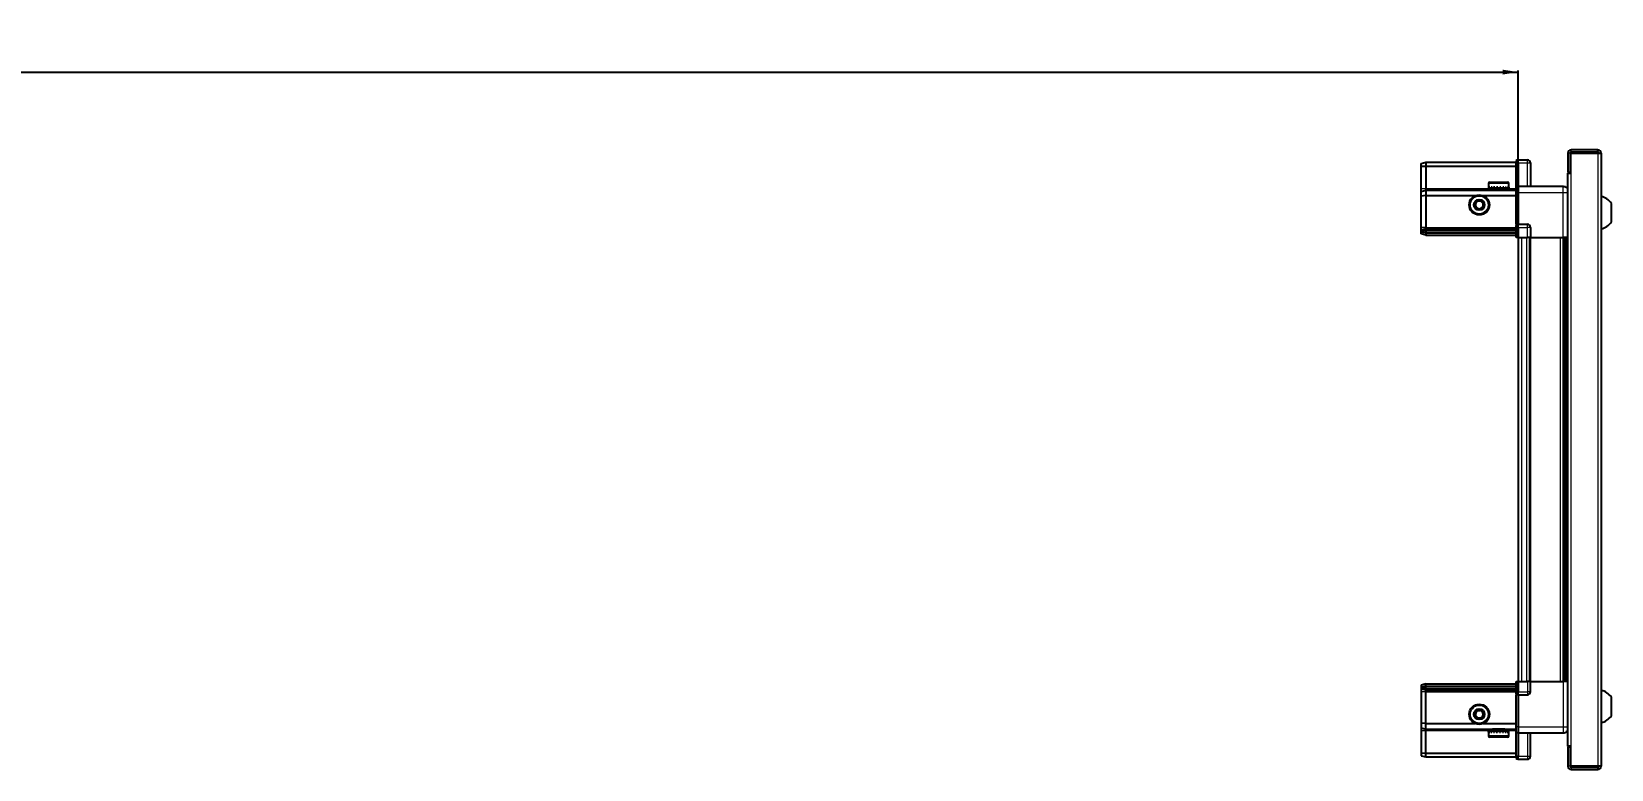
# Model space of a CAD drawing. Header units: millimetres. Extents: x 1021 to 4425, y -1389 to 1481.
# Drawn here: x 2838 to 3855, y 943 to 1418 of the extents above; entities that cross this region are included whole.
import ezdxf

# ---------------------------------------------------------------- set-up
doc = ezdxf.new("R2010")
doc.units = ezdxf.units.MM
doc.layers.add('FORMAT', color=7, linetype='Continuous')
doc.styles.add('SLDTEXTSTYLE0', font='TXT', dxfattribs={"width": 0.75})
doc.dimstyles.new('SLDDIMSTYLE0', dxfattribs={"dimtxt": 20, "dimasz": 10, "dimexe": 0, "dimexo": 0.0625, "dimgap": 5, "dimtad": 2, "dimdec": 1, "dimrnd": 1e-09, "dimzin": 12, "dimdsep": 46, "dimtxsty": 'SLDTEXTSTYLE0', "dimsah": 1, "dimcen": 0.09, "dimadec": 0, "dimazin": 3, "dimtfac": 1, "dimtofl": 0, "dimtmove": 0, "dimatfit": 3, "dimfxl": 0, "dimfrac": 2, "dimtolj": 1, "dimtzin": 12, "dimarcsym": 0})

# ---------------------------------------------------------------- blocks, each defined once
blk = doc.blocks.new('_D_4')
at = {"layer": 'FORMAT'}
for p, q in [((1695.1, 1285.7), (1695.1, 1393.2)), ((1695.1, 1392.2), (3795.1, 1392.2)), ((3795.1, 1285.7), (3795.1, 1393.2))]:
    blk.add_line(p, q, dxfattribs=at)
for points in [[(1695.1, 1392.2), (1705.1, 1390.6), (1705.1, 1393.7)], [(3795.1, 1392.2), (3785.1, 1393.7), (3785.1, 1390.6)]]:
    blk.add_solid(points, dxfattribs=at)
at = {"layer": 'FORMAT', "insert": (2715.6, 1417.9), "char_height": 20, "attachment_point": 1, "style": 'SLDTEXTSTYLE0'}
blk.add_mtext('2100', dxfattribs=at)

msp = doc.modelspace()

# ---------------------------------------------------------------- linework, layer by layer
at = {"color": 7, "linetype": 'Continuous', "lineweight": 25}
for p, q in [((3732.48, 1333.36), (3735.48, 1334.16)), ((3732.48, 1331.51), (3732.48, 1333.36)), ((3735.48, 1334.16), (3735.48, 1331.66)), ((3735.48, 1334.16), (3793.78, 1334.16)), ((3794.65, 1335.66), (3793.78, 1335.16)), ((3794.65, 1335.66), (3793.78, 1335.16)), ((3793.78, 1335.16), (3793.78, 1333.66)), ((3793.78, 1318.86), (3793.78, 1333.66)), ((3794.98, 1335.66), (3794.65, 1335.66)), ((3794.98, 1335.66), (3794.65, 1335.66)), ((3794.98, 1333.66), (3794.98, 1335.66)), ((3794.98, 1335.66), (3794.98, 1335.66)), ((3794.98, 1335.66), (3800.98, 1335.66)), ((3794.98, 1333.66), (3794.98, 1318.86)), ((3802.98, 1333.66), (3802.98, 1318.66)), ((3826.98, 1340.06), (3826.98, 1327.66)), ((3828.48, 1340.06), (3828.48, 1327.66)), ((3828.98, 1327.16), (3828.98, 1340.06)), ((3828.98, 1340.06), (3846.38, 1340.06)), ((3846.38, 1342.16), (3829.08, 1342.16)), ((3846.38, 1340.66), (3829.08, 1340.66)), ((3846.38, 1340.66), (3846.38, 1342.16)), ((3846.38, 1340.06), (3848.48, 1340.06)), ((3848.48, 1340.06), (3848.48, 945.26)), ((3732.48, 1331.51), (3735.48, 1331.66)), ((3732.48, 1317.16), (3732.48, 1331.51)), ((3735.48, 1331.66), (3735.48, 1317.16)), ((3735.48, 1331.66), (3793.78, 1331.66)), ((3826.88, 1327.16), (3826.88, 958.16)), ((3826.88, 1327.16), (3828.98, 1327.16)), ((3826.98, 1327.66), (3828.48, 1327.66)), ((3732.48, 1315.36), (3732.48, 1317.16)), ((3732.48, 1315.36), (3735.48, 1316.16)), ((3732.48, 1312.33), (3732.48, 1315.36)), ((3735.48, 1312.66), (3732.48, 1312.33)), ((3735.48, 1317.16), (3735.48, 1316.16)), ((3735.48, 1316.16), (3735.48, 1312.66)), ((3735.48, 1316.16), (3793.78, 1316.16)), ((3735.48, 1312.66), (3735.48, 1292.16)), ((3735.48, 1312.66), (3767.48, 1312.66)), ((3772.48, 1312.66), (3793.78, 1312.66)), ((3775.98, 1320.56), (3775.98, 1317.66)), ((3775.98, 1317.66), (3776.02, 1317.66)), ((3776.14, 1318.16), (3776.02, 1318.16)), ((3776.02, 1318.16), (3776.02, 1317.66)), ((3776.02, 1317.66), (3776.14, 1317.66)), ((3776.14, 1318.16), (3776.14, 1317.66)), ((3776.14, 1317.66), (3776.55, 1317.66)), ((3776.89, 1318.16), (3776.55, 1318.16)), ((3776.55, 1318.16), (3776.55, 1317.66)), ((3776.55, 1317.66), (3776.89, 1317.66)), ((3776.78, 1321.36), (3788.18, 1321.36)), ((3776.89, 1318.16), (3776.89, 1317.66)), ((3776.89, 1317.66), (3777.66, 1317.66)), ((3778.19, 1318.16), (3777.66, 1318.16)), ((3777.66, 1318.16), (3777.66, 1317.66)), ((3777.66, 1317.66), (3778.19, 1317.66)), ((3778.08, 1317.66), (3778.08, 1317.56)), ((3778.08, 1317.56), (3786.88, 1317.56)), ((3778.19, 1318.16), (3778.19, 1317.66)), ((3778.19, 1317.66), (3779.25, 1317.66)), ((3778.48, 1317.16), (3779.17, 1316.68)), ((3778.48, 1317.16), (3786.48, 1317.16)), ((3779.17, 1316.68), (3778.48, 1316.2)), ((3778.48, 1316.2), (3778.48, 1316.16)), ((3778.48, 1316.2), (3786.48, 1316.2)), ((3779.17, 1316.68), (3785.79, 1316.68)), ((3779.91, 1318.16), (3779.25, 1318.16)), ((3779.25, 1318.16), (3779.25, 1317.66)), ((3779.25, 1317.66), (3779.91, 1317.66)), ((3779.91, 1318.16), (3779.91, 1317.66)), ((3779.91, 1317.66), (3781.15, 1317.66)), ((3781.88, 1318.16), (3781.15, 1318.16)), ((3781.15, 1318.16), (3781.15, 1317.66)), ((3781.15, 1317.66), (3781.58, 1317.66)), ((3781.58, 1318.16), (3781.58, 1317.66)), ((3781.88, 1318.16), (3781.88, 1317.66)), ((3781.88, 1317.66), (3783.18, 1317.66)), ((3783.9, 1318.16), (3783.18, 1318.16)), ((3783.18, 1318.16), (3783.18, 1317.66)), ((3783.45, 1318.16), (3783.45, 1317.66)), ((3783.45, 1317.66), (3783.9, 1317.66)), ((3783.9, 1318.16), (3783.9, 1317.66)), ((3783.9, 1317.66), (3785.14, 1317.66)), ((3785.8, 1318.16), (3785.14, 1318.16)), ((3785.14, 1318.16), (3785.14, 1317.66)), ((3785.14, 1317.66), (3785.8, 1317.66)), ((3785.79, 1316.68), (3786.48, 1317.16)), ((3786.48, 1316.2), (3785.79, 1316.68)), ((3785.8, 1318.16), (3785.8, 1317.66)), ((3785.8, 1317.66), (3786.84, 1317.66)), ((3786.48, 1316.16), (3786.48, 1316.2)), ((3787.36, 1318.16), (3786.84, 1318.16)), ((3786.84, 1318.16), (3786.84, 1317.66)), ((3786.84, 1317.66), (3787.36, 1317.66)), ((3786.88, 1317.56), (3786.88, 1317.66)), ((3787.36, 1318.16), (3787.36, 1317.66)), ((3787.36, 1317.66), (3788.12, 1317.66)), ((3788.45, 1318.16), (3788.12, 1318.16)), ((3788.12, 1318.16), (3788.12, 1317.66)), ((3788.12, 1317.66), (3788.45, 1317.66)), ((3788.45, 1318.16), (3788.45, 1317.66)), ((3788.45, 1317.66), (3788.84, 1317.66)), ((3788.95, 1318.16), (3788.84, 1318.16)), ((3788.84, 1318.16), (3788.84, 1317.66)), ((3788.84, 1317.66), (3788.95, 1317.66)), ((3788.95, 1318.16), (3788.95, 1317.66)), ((3788.95, 1317.66), (3788.98, 1317.66)), ((3788.98, 1317.66), (3788.98, 1320.56)), ((3793.78, 1318.66), (3793.78, 1318.86)), ((3794.98, 1318.66), (3793.78, 1318.66)), ((3793.78, 1314.66), (3793.78, 1318.66)), ((3793.78, 1294.36), (3793.78, 1314.66)), ((3794.98, 1318.86), (3794.98, 1318.66)), ((3794.98, 1318.66), (3794.98, 1314.66)), ((3794.98, 1318.66), (3823.98, 1318.66)), ((3794.98, 1314.66), (3794.98, 1294.36)), ((3732.48, 1292.16), (3732.48, 1312.33)), ((3855.08, 1295.66), (3855.08, 1307.66)), ((3793.78, 1294.16), (3793.78, 1294.36)), ((3794.98, 1294.16), (3793.78, 1294.16)), ((3793.78, 1294.16), (3793.78, 1293.49)), ((3793.78, 1285.66), (3793.78, 1293.49)), ((3794.98, 1294.36), (3794.98, 1294.16)), ((3794.98, 1292.16), (3794.98, 1294.16)), ((3794.98, 1292.16), (3794.98, 1294.16)), ((3794.98, 1294.16), (3800.98, 1294.16)), ((3732.48, 1290.36), (3732.48, 1292.16)), ((3735.48, 1291.16), (3732.48, 1290.36)), ((3732.48, 1289.62), (3732.48, 1290.36)), ((3735.48, 1290.16), (3732.48, 1289.62)), ((3732.48, 1289.12), (3732.48, 1289.62)), ((3735.48, 1288.66), (3732.48, 1289.12)), ((3732.48, 1287.97), (3732.48, 1289.12)), ((3735.48, 1287.16), (3732.48, 1287.97)), ((3735.48, 1292.16), (3735.48, 1291.16)), ((3735.48, 1291.16), (3735.48, 1290.16)), ((3735.48, 1291.16), (3793.78, 1291.16)), ((3735.48, 1290.16), (3735.48, 1288.66)), ((3735.48, 1290.16), (3793.78, 1290.16)), ((3735.48, 1288.66), (3793.78, 1288.66)), ((3735.48, 1288.66), (3735.48, 1287.16)), ((3735.48, 1287.16), (3793.78, 1287.16)), ((3794.65, 1285.66), (3793.78, 1285.66)), ((3794.65, 1292.16), (3794.65, 1285.66)), ((3794.98, 1285.66), (3794.65, 1285.66)), ((3794.98, 1292.16), (3794.98, 1285.66)), ((3794.98, 1285.66), (3800.98, 1285.66)), ((3795.13, 1285.66), (3795.13, 999.66)), ((3802.98, 1285.66), (3800.98, 1285.66)), ((3802.33, 1285.66), (3802.33, 999.66)), ((3802.98, 1292.16), (3802.98, 1285.66)), ((3802.98, 1285.66), (3823.98, 1285.66)), ((3825.01, 999.66), (3825.01, 1285.66)), ((3825.04, 999.66), (3825.04, 1285.66)), ((3826.83, 1285.66), (3826.83, 999.66)), ((3735.48, 998.16), (3732.48, 997.36)), ((3732.48, 997.36), (3732.48, 996.21)), ((3735.48, 996.66), (3735.48, 998.16)), ((3735.48, 998.16), (3793.78, 998.16)), ((3793.78, 991.84), (3793.78, 999.66)), ((3793.78, 999.66), (3794.65, 999.66)), ((3794.65, 999.66), (3794.65, 999.66)), ((3794.65, 999.66), (3794.65, 993.16)), ((3794.98, 999.66), (3794.65, 999.66)), ((3794.98, 999.66), (3794.98, 993.16)), ((3794.98, 999.66), (3794.98, 999.66)), ((3794.98, 999.66), (3794.98, 993.16)), ((3794.98, 999.66), (3800.98, 999.66)), ((3802.98, 999.66), (3800.98, 999.66)), ((3802.98, 993.16), (3802.98, 999.66)), ((3802.98, 999.66), (3823.98, 999.66)), ((3735.48, 996.66), (3732.48, 996.21)), ((3732.48, 996.21), (3732.48, 995.71)), ((3735.48, 995.16), (3732.48, 995.71)), ((3732.48, 995.71), (3732.48, 994.97)), ((3735.48, 994.16), (3732.48, 994.97)), ((3732.48, 994.97), (3732.48, 993.16)), ((3732.48, 993.16), (3732.48, 973)), ((3735.48, 995.16), (3735.48, 996.66)), ((3735.48, 996.66), (3793.78, 996.66)), ((3735.48, 995.16), (3793.78, 995.16)), ((3735.48, 994.16), (3735.48, 995.16)), ((3735.48, 994.16), (3793.78, 994.16)), ((3735.48, 993.16), (3735.48, 994.16)), ((3735.48, 972.66), (3735.48, 993.16)), ((3793.78, 991.84), (3793.78, 991.16)), ((3794.98, 991.16), (3793.78, 991.16)), ((3793.78, 990.96), (3793.78, 991.16)), ((3793.78, 970.66), (3793.78, 990.96)), ((3794.98, 991.16), (3794.98, 993.16)), ((3794.98, 991.16), (3794.98, 990.96)), ((3794.98, 991.16), (3800.98, 991.16)), ((3794.98, 990.96), (3794.98, 970.66)), ((3855.08, 977.66), (3855.08, 989.66)), ((3735.48, 972.66), (3732.48, 973)), ((3732.48, 973), (3732.48, 969.97)), ((3732.48, 969.97), (3735.48, 969.16)), ((3732.48, 969.97), (3732.48, 968.16)), ((3732.48, 968.16), (3732.48, 953.82)), ((3735.48, 972.66), (3767.48, 972.66)), ((3735.48, 969.16), (3735.48, 972.66)), ((3735.48, 969.16), (3793.78, 969.16)), ((3735.48, 968.16), (3735.48, 969.16)), ((3735.48, 953.66), (3735.48, 968.16)), ((3772.48, 972.66), (3793.78, 972.66)), ((3775.98, 967.66), (3775.98, 964.76)), ((3776, 967.66), (3775.98, 967.66)), ((3776, 967.16), (3776, 967.66)), ((3776.1, 967.66), (3776, 967.66)), ((3776, 967.16), (3776.1, 967.16)), ((3776.1, 967.16), (3776.1, 967.66)), ((3776.47, 967.66), (3776.1, 967.66)), ((3776.47, 967.16), (3776.47, 967.66)), ((3776.79, 967.66), (3776.47, 967.66)), ((3776.47, 967.16), (3776.79, 967.16)), ((3776.79, 967.16), (3776.79, 967.66)), ((3777.53, 967.66), (3776.79, 967.66)), ((3777.53, 967.16), (3777.53, 967.66)), ((3778.04, 967.66), (3777.53, 967.66)), ((3777.53, 967.16), (3778.04, 967.16)), ((3778.04, 967.16), (3778.04, 967.66)), ((3779.07, 967.66), (3778.04, 967.66)), ((3778.08, 967.76), (3778.08, 967.66)), ((3786.88, 967.76), (3778.08, 967.76)), ((3778.48, 969.16), (3778.48, 969.13)), ((3778.48, 969.13), (3779.17, 968.65)), ((3786.48, 969.13), (3778.48, 969.13)), ((3779.17, 968.65), (3778.48, 968.16)), ((3786.48, 968.16), (3778.48, 968.16)), ((3779.07, 967.16), (3779.07, 967.66)), ((3779.72, 967.66), (3779.07, 967.66)), ((3779.07, 967.16), (3779.72, 967.16)), ((3785.79, 968.65), (3779.17, 968.65)), ((3779.72, 967.16), (3779.72, 967.66)), ((3780.95, 967.66), (3779.72, 967.66)), ((3780.95, 967.16), (3780.95, 967.66)), ((3781.44, 967.66), (3780.95, 967.66)), ((3780.95, 967.16), (3781.68, 967.16)), ((3781.44, 967.16), (3781.44, 967.66)), ((3781.68, 967.16), (3781.68, 967.66)), ((3782.98, 967.66), (3781.68, 967.66)), ((3782.98, 967.16), (3782.98, 967.66)), ((3782.98, 967.16), (3783.71, 967.16)), ((3783.31, 967.16), (3783.31, 967.66)), ((3783.71, 967.66), (3783.31, 967.66)), ((3783.71, 967.16), (3783.71, 967.66)), ((3784.95, 967.66), (3783.71, 967.66)), ((3784.95, 967.16), (3784.95, 967.66)), ((3785.62, 967.66), (3784.95, 967.66)), ((3784.95, 967.16), (3785.62, 967.16)), ((3785.62, 967.16), (3785.62, 967.66)), ((3786.69, 967.66), (3785.62, 967.66)), ((3785.79, 968.65), (3786.48, 969.13)), ((3786.48, 968.16), (3785.79, 968.65)), ((3786.48, 969.13), (3786.48, 969.16)), ((3786.69, 967.16), (3786.69, 967.66)), ((3787.23, 967.66), (3786.69, 967.66)), ((3786.69, 967.16), (3787.23, 967.16)), ((3786.88, 967.66), (3786.88, 967.76)), ((3787.23, 967.16), (3787.23, 967.66)), ((3788.02, 967.66), (3787.23, 967.66)), ((3788.02, 967.16), (3788.02, 967.66)), ((3788.37, 967.66), (3788.02, 967.66)), ((3788.02, 967.16), (3788.37, 967.16)), ((3788.37, 967.16), (3788.37, 967.66)), ((3788.8, 967.66), (3788.37, 967.66)), ((3788.8, 967.16), (3788.8, 967.66)), ((3788.93, 967.66), (3788.8, 967.66)), ((3788.8, 967.16), (3788.93, 967.16)), ((3788.93, 967.16), (3788.93, 967.66)), ((3788.98, 967.66), (3788.93, 967.66)), ((3788.98, 964.76), (3788.98, 967.66)), ((3793.78, 966.66), (3793.78, 970.66)), ((3794.98, 966.66), (3793.78, 966.66)), ((3793.78, 966.46), (3793.78, 966.66)), ((3794.98, 970.66), (3794.98, 966.66)), ((3794.98, 966.66), (3794.98, 966.46)), ((3794.98, 966.66), (3823.98, 966.66)), ((3802.98, 951.66), (3802.98, 966.66)), ((3788.18, 963.96), (3776.78, 963.96)), ((3793.78, 951.66), (3793.78, 966.46)), ((3794.98, 966.46), (3794.98, 951.66)), ((3794.98, 966.46), (3794.98, 951.66)), ((3828.98, 958.16), (3826.88, 958.16)), ((3826.98, 957.66), (3828.48, 957.66)), ((3826.98, 957.66), (3826.98, 945.26)), ((3828.48, 957.66), (3828.48, 945.26)), ((3828.98, 945.26), (3828.98, 958.16)), ((3732.48, 953.82), (3735.48, 953.66)), ((3732.48, 953.82), (3732.48, 951.97)), ((3732.48, 951.97), (3735.48, 951.16)), ((3735.48, 953.66), (3793.78, 953.66)), ((3735.48, 951.16), (3735.48, 953.66)), ((3735.48, 951.16), (3793.78, 951.16)), ((3793.78, 951.66), (3793.78, 950.16)), ((3793.78, 950.16), (3794.65, 949.66)), ((3794.98, 949.66), (3794.65, 949.66)), ((3794.98, 949.66), (3794.98, 951.66)), ((3794.98, 949.66), (3800.98, 949.66)), ((3846.38, 945.26), (3828.98, 945.26)), ((3829.08, 944.66), (3846.38, 944.66)), ((3829.08, 943.16), (3846.38, 943.16)), ((3848.48, 945.26), (3846.38, 945.26)), ((3846.38, 944.66), (3846.38, 943.16))]:
    msp.add_line(p, q, dxfattribs=at)
at = {"color": 8, "linetype": 'Continuous', "lineweight": 18}
for p, q in [((3794.98, 1333.66), (3793.78, 1333.66)), ((3794.98, 1333.66), (3800.98, 1333.66)), ((3800.98, 1333.66), (3800.98, 1335.66)), ((3800.98, 1318.66), (3800.98, 1333.66)), ((3800.98, 1333.66), (3802.98, 1333.66)), ((3828.48, 1340.06), (3826.98, 1340.06)), ((3829.08, 1340.66), (3829.08, 1342.16)), ((3846.38, 1340.06), (3846.38, 945.26)), ((3828.98, 1327.16), (3828.98, 958.16)), ((3732.48, 1317.16), (3735.48, 1317.16)), ((3735.48, 1317.16), (3778.48, 1317.16)), ((3775.98, 1320.56), (3788.98, 1320.56)), ((3786.48, 1317.16), (3793.78, 1317.16)), ((3793.78, 1318.86), (3794.98, 1318.86)), ((3794.98, 1314.66), (3793.78, 1314.66)), ((3794.98, 1314.66), (3823.98, 1314.66)), ((3823.98, 1285.66), (3823.98, 1314.66)), ((3793.78, 1294.36), (3794.98, 1294.36)), ((3800.98, 1292.16), (3800.98, 1294.16)), ((3735.48, 1292.16), (3732.48, 1292.16)), ((3735.48, 1292.16), (3793.78, 1292.16)), ((3794.98, 1292.16), (3794.65, 1292.16)), ((3794.98, 1292.16), (3800.98, 1292.16)), ((3797.13, 1285.66), (3797.13, 999.66)), ((3800.33, 1285.66), (3800.33, 999.66)), ((3800.98, 1285.66), (3800.98, 1292.16)), ((3802.98, 1292.16), (3800.98, 1292.16)), ((3802.98, 1285.66), (3802.98, 999.66)), ((3822.39, 999.66), (3822.39, 1285.66)), ((3823.8, 1285.66), (3823.8, 999.66)), ((3826.25, 999.66), (3826.25, 1285.66)), ((3794.98, 999.66), (3794.65, 999.66)), ((3800.98, 999.66), (3800.98, 993.16)), ((3823.98, 999.66), (3823.98, 970.66)), ((3735.48, 993.16), (3732.48, 993.16)), ((3735.48, 993.16), (3793.78, 993.16)), ((3794.98, 990.96), (3793.78, 990.96)), ((3794.98, 993.16), (3794.65, 993.16)), ((3794.98, 993.16), (3800.98, 993.16)), ((3802.98, 993.16), (3800.98, 993.16)), ((3800.98, 993.16), (3800.98, 991.16)), ((3732.48, 968.16), (3735.48, 968.16)), ((3735.48, 968.16), (3778.48, 968.16)), ((3786.48, 968.16), (3793.78, 968.16)), ((3794.98, 970.66), (3793.78, 970.66)), ((3794.98, 970.66), (3823.98, 970.66)), ((3800.98, 966.66), (3800.98, 951.66)), ((3788.98, 964.76), (3775.98, 964.76)), ((3794.98, 966.46), (3793.78, 966.46)), ((3794.98, 951.66), (3793.78, 951.66)), ((3794.98, 951.66), (3800.98, 951.66)), ((3800.98, 951.66), (3802.98, 951.66)), ((3800.98, 951.66), (3800.98, 949.66)), ((3828.48, 945.26), (3826.98, 945.26)), ((3829.08, 944.66), (3829.08, 943.16))]:
    msp.add_line(p, q, dxfattribs=at)
at = {"color": 7, "linetype": 'Continuous', "lineweight": 25}
for centre, radius in [((3769.98, 1306.66), 6.5), ((3769.98, 1306.66), 3.46), ((3769.98, 978.66), 6.5), ((3769.98, 978.66), 3.46)]:
    msp.add_circle(centre, radius, dxfattribs=at)
at = {"color": 8, "linetype": 'Continuous', "lineweight": 18}
for centre in [(3769.98, 1306.66), (3769.98, 978.66)]:
    msp.add_circle(centre, 5.7, dxfattribs=at)
at = {"color": 7, "linetype": 'Continuous', "lineweight": 25}
for centre, radius, start, end in [((3800.98, 1333.66), 2, 360, 90), ((3829.08, 1340.06), 2.1, 90, 180), ((3829.08, 1340.06), 0.6, 90, 180), ((3846.38, 1340.06), 2.1, 0, 90), ((3846.38, 1340.06), 0.6, 0, 90), ((3776.78, 1320.56), 0.8, 90, 180), ((3778.08, 1317.16), 0.4, 0, 90), ((3786.88, 1317.16), 0.4, 90, 180), ((3788.18, 1320.56), 0.8, 0, 90), ((3769.98, 1306.66), 2.5, 120.74103, 180.74103), ((3769.98, 1306.66), 2.5, 180.74103, 240.74103), ((3769.98, 1306.66), 2.5, 60.74103, 120.74103), ((3769.98, 1306.66), 2.5, 240.74103, 300.74103), ((3769.98, 1306.66), 2.5, 0.74103, 60.74103), ((3769.98, 1306.66), 2.5, 300.74103, 0.74103), ((3845.46, 1300.64), 11.91, 36.1266, 75.29965), ((3800.98, 1292.16), 2, 0, 90), ((3845.46, 1302.69), 11.91, 284.70035, 323.8734), ((3800.98, 993.16), 2, 270, 0), ((3845.46, 982.64), 11.91, 36.1266, 75.29965), ((3769.98, 978.66), 2.5, 155.91157, 215.91157), ((3769.98, 978.66), 2.5, 95.91157, 155.91157), ((3769.98, 978.66), 2.5, 215.91157, 275.91157), ((3769.98, 978.66), 2.5, 35.91157, 95.91157), ((3769.98, 978.66), 2.5, 275.91157, 335.91157), ((3769.98, 978.66), 2.5, 335.91157, 35.91157), ((3845.46, 984.69), 11.91, 284.70035, 323.8734), ((3778.08, 968.16), 0.4, 270, 0), ((3786.88, 968.16), 0.4, 180, 270), ((3776.78, 964.76), 0.8, 180, 270), ((3788.18, 964.76), 0.8, 270, 0), ((3800.98, 951.66), 2, 270, 0), ((3829.08, 945.26), 2.1, 180, 270), ((3829.08, 945.26), 0.6, 180, 270), ((3846.38, 945.26), 0.6, 270, 0), ((3846.38, 945.26), 2.1, 270, 0)]:
    msp.add_arc(centre, radius, start, end, dxfattribs=at)
for centre, start_param, end_param in [((3791.19, 1292.16), 0, 0.7227342), ((3791.19, 993.16), 5.5604511, 6.2831853)]:
    msp.add_ellipse(centre, major_axis=(3.46, 0), ratio=0.5773503, start_param=start_param, end_param=end_param, dxfattribs=at)
for points, knots in [([(3823.98, 1318.66), (3824.42, 1318.62), (3825.1, 1318.55), (3825.91, 1318.11), (3826.47, 1317.67), (3826.75, 1317.3), (3826.88, 1317.12)], [0, 0, 0, 0, 0.3842982, 0.5911726, 0.8024372, 1, 1, 1, 1]), ([(3767.46, 1308.07), (3767.91, 1308.34), (3768.74, 1308.83), (3769.56, 1309.32), (3769.95, 1309.55)], [0, 0, 0, 0, 0.5346859, 1, 1, 1, 1]), ([(3767.5, 1305.19), (3767.5, 1305.31), (3767.49, 1305.91), (3767.48, 1306.91), (3767.47, 1307.73), (3767.46, 1308.07)], [0, 0, 0, 0, 0.1331247, 0.6370994, 1, 1, 1, 1]), ([(3770.02, 1303.78), (3769.57, 1304.03), (3768.73, 1304.5), (3767.89, 1304.97), (3767.5, 1305.19)], [0, 0, 0, 0, 0.5346859, 1, 1, 1, 1]), ([(3769.95, 1309.55), (3770.4, 1309.3), (3771.24, 1308.83), (3772.07, 1308.36), (3772.46, 1308.14)], [0, 0, 0, 0, 0.5346859, 1, 1, 1, 1]), ([(3772.5, 1305.25), (3772.06, 1304.99), (3771.23, 1304.5), (3770.4, 1304.01), (3770.02, 1303.78)], [0, 0, 0, 0, 0.5346859, 1, 1, 1, 1]), ([(3772.46, 1308.14), (3772.47, 1307.8), (3772.48, 1306.97), (3772.49, 1305.98), (3772.5, 1305.38), (3772.5, 1305.25)], [0, 0, 0, 0, 0.3629006, 0.8668753, 1, 1, 1, 1]), ([(3826.83, 1285.66), (3826.8, 1285.66), (3826.58, 1285.66), (3825.86, 1285.66), (3824.89, 1285.66), (3824.24, 1285.66), (3823.98, 1285.66)], [0, 0, 0, 0, 0.0717073, 0.4209791, 0.7702508, 1, 1, 1, 1]), ([(3826.83, 999.66), (3826.8, 999.66), (3826.58, 999.66), (3825.86, 999.66), (3824.89, 999.66), (3824.24, 999.66), (3823.98, 999.66)], [0, 0, 0, 0, 0.07170733, 0.42097906, 0.77025079, 1, 1, 1, 1]), ([(3767.11, 978.37), (3767.32, 978.84), (3767.72, 979.72), (3768.11, 980.59), (3768.29, 981)], [0, 0, 0, 0, 0.53468586, 1, 1, 1, 1]), ([(3768.81, 976.03), (3768.5, 976.45), (3767.94, 977.23), (3767.37, 978.01), (3767.11, 978.37)], [0, 0, 0, 0, 0.5346859, 1, 1, 1, 1]), ([(3768.29, 981), (3768.63, 981.04), (3769.45, 981.12), (3770.44, 981.22), (3771.04, 981.29), (3771.16, 981.3)], [0, 0, 0, 0, 0.3629006, 0.8668753, 1, 1, 1, 1]), ([(3771.16, 981.3), (3771.46, 980.88), (3772.03, 980.1), (3772.59, 979.32), (3772.85, 978.96)], [0, 0, 0, 0, 0.5346859, 1, 1, 1, 1]), ([(3772.85, 978.96), (3772.64, 978.49), (3772.25, 977.61), (3771.86, 976.73), (3771.68, 976.33)], [0, 0, 0, 0, 0.5346859, 1, 1, 1, 1]), ([(3771.68, 976.33), (3771.55, 976.31), (3770.96, 976.25), (3769.97, 976.15), (3769.15, 976.06), (3768.81, 976.03)], [0, 0, 0, 0, 0.1331247, 0.6370994, 1, 1, 1, 1]), ([(3823.98, 966.66), (3824.42, 966.71), (3825.1, 966.78), (3825.91, 967.22), (3826.47, 967.66), (3826.75, 968.03), (3826.88, 968.21)], [0, 0, 0, 0, 0.3842982, 0.5911726, 0.8024372, 1, 1, 1, 1])]:
    msp.add_open_spline(points, degree=3, knots=knots, dxfattribs=at)
at = {"color": 8, "linetype": 'Continuous', "lineweight": 18}
for points in [[(3823.98, 1314.66), (3823.98, 1315.19), (3823.98, 1316.24), (3823.98, 1317.56), (3823.98, 1318.48), (3823.98, 1318.6), (3823.98, 1318.66)], [(3823.98, 970.66), (3823.98, 970.14), (3823.98, 969.09), (3823.98, 967.77), (3823.98, 966.84), (3823.98, 966.72), (3823.98, 966.66)]]:
    msp.add_open_spline(points, degree=3, dxfattribs=at)
for points in [[(3823.98, 1314.66), (3824.42, 1314.66), (3825.1, 1314.66), (3825.91, 1314.66), (3826.47, 1314.66), (3826.75, 1314.66), (3826.88, 1314.66)], [(3823.98, 970.66), (3824.42, 970.66), (3825.1, 970.66), (3825.91, 970.66), (3826.47, 970.66), (3826.75, 970.66), (3826.88, 970.66)]]:
    msp.add_open_spline(points, degree=3, knots=[0, 0, 0, 0, 0.3842982, 0.5911726, 0.8024372, 1, 1, 1, 1], dxfattribs=at)

# ---------------------------------------------------------------- dimensions: what is measured, and where the dimension line sits
at = {"layer": 'FORMAT'}
dim = msp.add_linear_dim(base=(3795.13, 1392.16), p1=(1695.13, 1285.66), p2=(3795.13, 1285.66), angle=0, dimstyle='SLDDIMSTYLE0', dxfattribs=at)
dim.commit()
dim.dimension.update_dxf_attribs({"geometry": '_D_4', "text_midpoint": (2745.13, 1392.16), "dimtype": 160})

doc.saveas('drawing.dxf')
